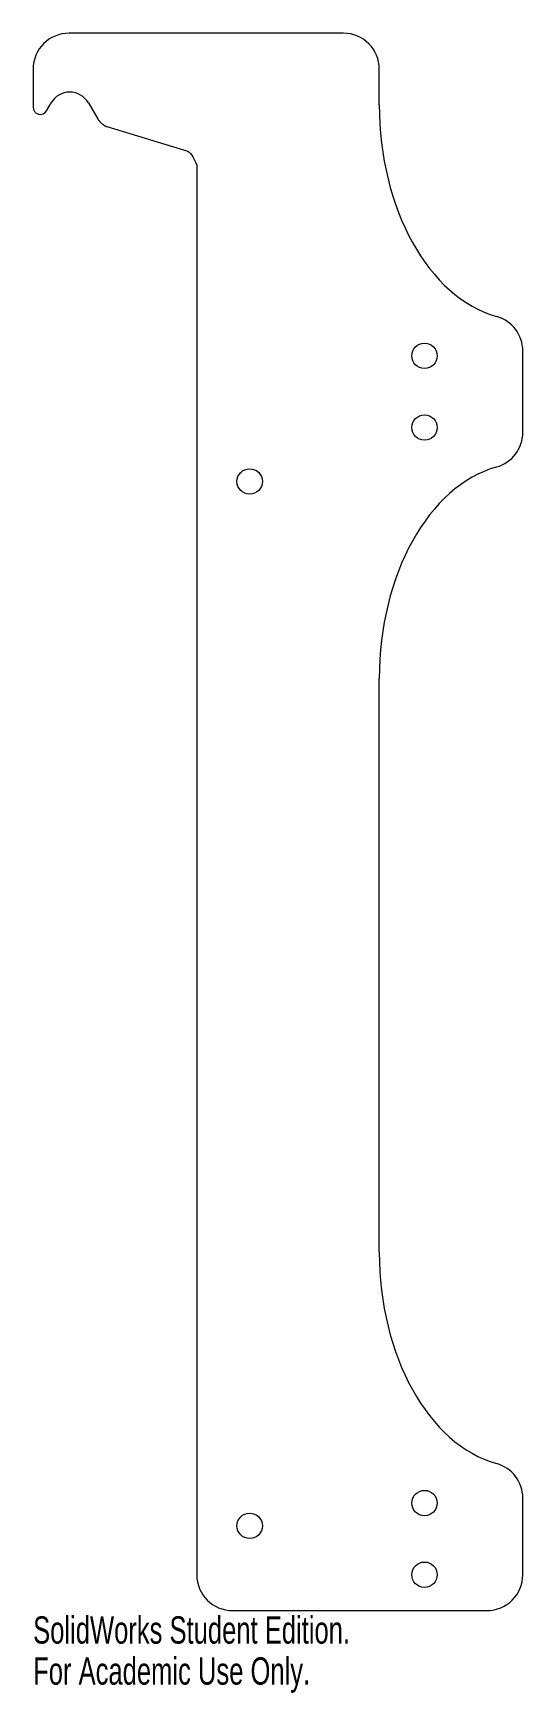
# Model space of a CAD drawing. Header units: inches. Extents: x -1.9 to 1.5, y -0.6 to 11.
import ezdxf

# ---------------------------------------------------------------- set-up
doc = ezdxf.new("R2010")
doc.units = ezdxf.units.IN
doc.header["$MEASUREMENT"] = 0
doc.styles.add('SLDTEXTSTYLE0', font='TXT', dxfattribs={"width": 0.7})

msp = doc.modelspace()

# ---------------------------------------------------------------- linework, layer by layer
at = {"color": 7, "linetype": 'Continuous', "lineweight": 15}
for p, q in [((0.259, 11), (-1.653, 11)), ((-1.903, 10.75), (-1.903, 10.484)), ((0.509, 10.5), (0.509, 10.75)), ((-1.809, 10.459), (-1.778, 10.514)), ((-1.518, 10.514), (-1.451, 10.398)), ((-1.39, 10.349), (-0.824, 10.178)), ((-0.763, 10.079), (-0.763, 0.25)), ((1.509, 8.216), (1.509, 8.784)), ((0.509, 2.5), (0.509, 6.5)), ((1.509, 0.25), (1.509, 0.784)), ((-0.513, 0), (1.259, 0))]:
    msp.add_line(p, q, dxfattribs=at)
for centre in [(0.824, 8.75), (0.824, 8.25), (-0.394, 7.874), (0.824, 0.75), (-0.394, 0.591), (0.824, 0.25)]:
    msp.add_circle(centre, 0.0886, dxfattribs=at)
for centre, radius, start, end in [((-1.653, 10.75), 0.25, 90, 180), ((0.259, 10.75), 0.25, 0, 90), ((-1.648, 10.439), 0.15, 30, 150), ((-1.853, 10.484), 0.05, 180, 330), ((1.259, 8.784), 0.25, 0, 74.4139), ((1.259, 8.216), 0.25, 285.5861, 0), ((1.259, 0.784), 0.25, 0, 74.4139), ((-0.513, 0.25), 0.25, 180, 270), ((1.259, 0.25), 0.25, 270, 0)]:
    msp.add_arc(centre, radius, start, end, dxfattribs=at)
for centre, start_param, end_param in [((1.509, 10.5), 1.570796, 2.95773), ((1.509, 6.5), 0.183863, 1.570796), ((1.509, 2.5), 1.570796, 2.95773)]:
    msp.add_ellipse(centre, major_axis=(0, 1.5), ratio=0.666667, start_param=start_param, end_param=end_param, dxfattribs=at)
for points, degree in [([(-1.451, 10.398), (-1.412, 10.353), (-1.39, 10.349)], 2), ([(-0.824, 10.178), (-0.798, 10.16), (-0.782, 10.122), (-0.763, 10.079)], 3)]:
    msp.add_open_spline(points, degree=degree, dxfattribs=at)

# ---------------------------------------------------------------- texts
at = {"color": 7, "linetype": 'Continuous', "char_height": 0.1903, "attachment_point": 1, "style": 'SLDTEXTSTYLE0'}
for s, insert in [('SolidWorks Student Edition.', (-1.903, -0.04)), ('For Academic Use Only.', (-1.903, -0.326))]:
    msp.add_mtext(s, dxfattribs=dict(at, insert=insert))

doc.saveas('drawing.dxf')
